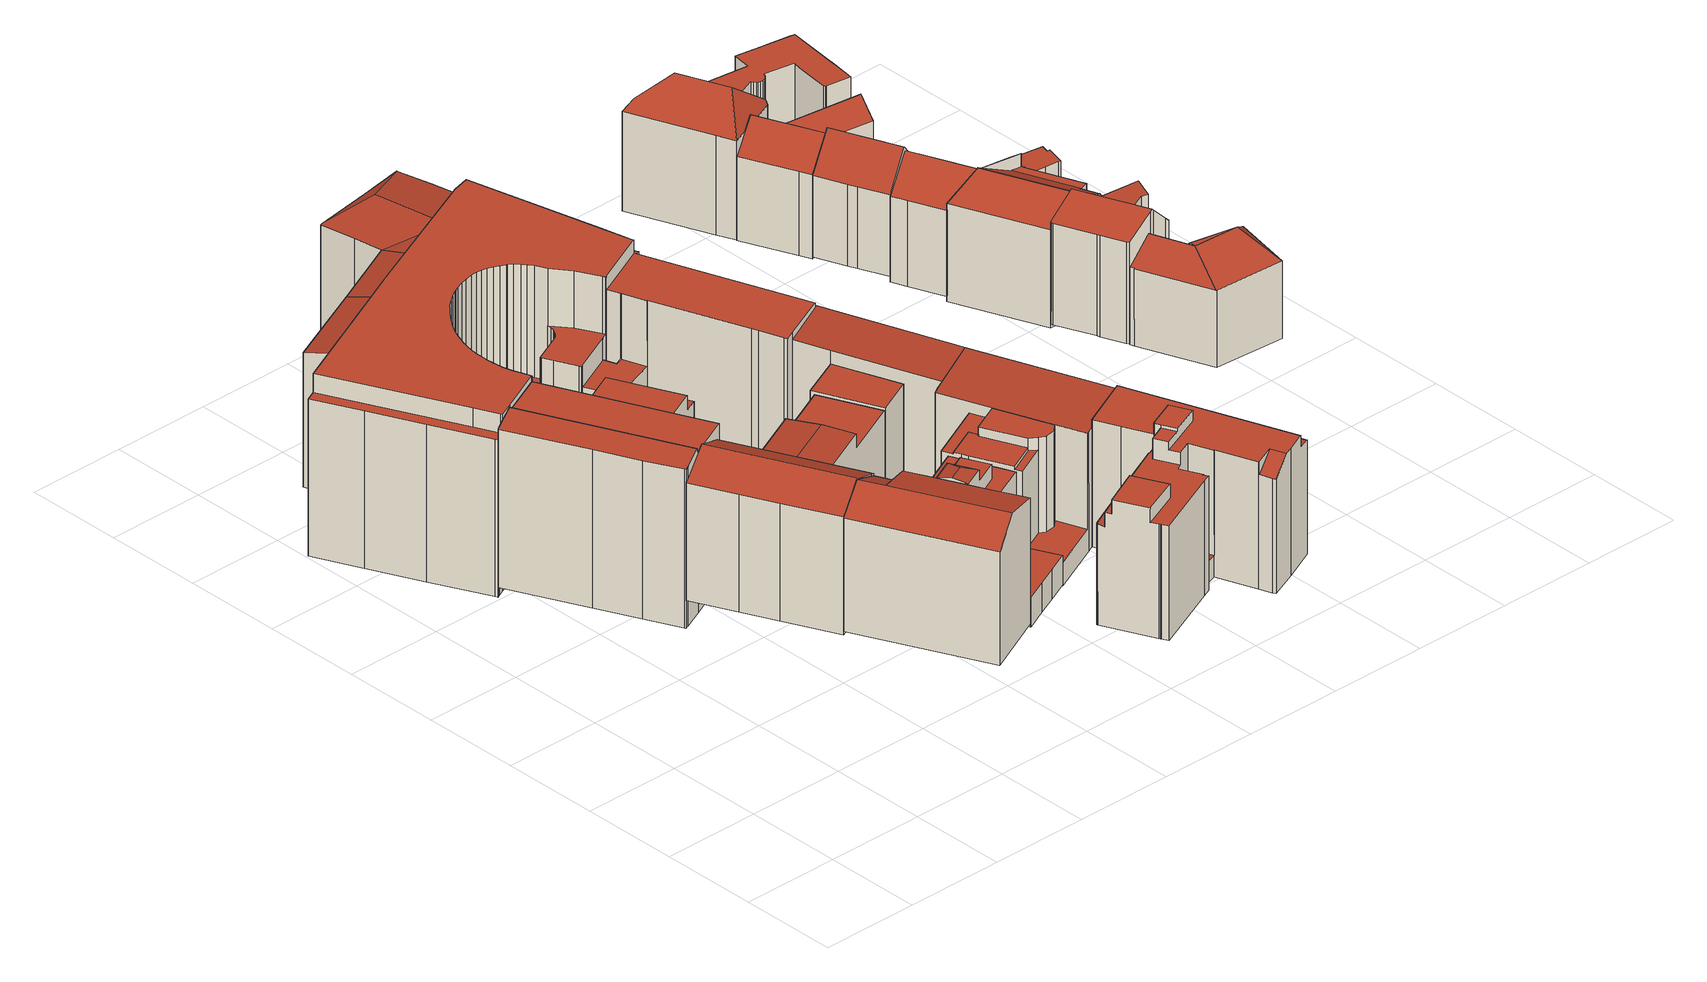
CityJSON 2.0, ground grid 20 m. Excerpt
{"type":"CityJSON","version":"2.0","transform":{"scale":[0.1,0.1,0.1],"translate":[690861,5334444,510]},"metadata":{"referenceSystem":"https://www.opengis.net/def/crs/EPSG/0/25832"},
"CityObjects":{
"building1":{"type":"Building","attributes":{"Gemeindeschluessel":"09162000","HoeheDach":"546.560","HoeheGrund":"519.153","Methode":"2000","NiedrigsteTraufeDesGebaeudes":"542.254","Geometrietyp2DReferenz":"3000","function":"31001_9998","roofType":"2100","measuredHeight":27.41,"storeysAboveGround":6},"geometry":[{"type":"MultiSurface","lod":"2","boundaries":[[[0,1,2,3]],[[4,5,6,7]],[[8,9,10,11,12,13,14]],[[15,16,17,11,10]],[[7,6,18,19]],[[3,2,20,21]],[[11,17,22,18,6,5,23,12]],[[24,8,14,25]],[[26,9,8,24]],[[27,28,1,0]],[[29,22,17,16]],[[27,25,14,13,28]],[[15,26,24,25,27,0,3,21,4,7,19,29,16]],[[4,21,20,30,23,5]],[[19,18,22,29]],[[12,30,20,2,1,28,13]],[[12,23,30]],[[15,10,9,26]]],"semantics":{"surfaces":[{"type":"WallSurface"},{"type":"RoofSurface"},{"type":"GroundSurface"}],"values":[0,0,1,0,0,0,1,0,0,0,0,0,2,0,0,1,0,0]}}]},
"building2":{"type":"Building","attributes":{"Gemeindeschluessel":"09162000","HoeheDach":"543.246","HoeheGrund":"513.822","Methode":"2000","NiedrigsteTraufeDesGebaeudes":"541.318","Geometrietyp2DReferenz":"3000","function":"31001_9998","roofType":"2100","measuredHeight":29.42,"storeysAboveGround":6},"geometry":[{"type":"MultiSurface","lod":"2","boundaries":[[[31,32,33,34]],[[35,36,32,31]],[[37,38,36,35]],[[34,33,38,37]],[[32,36,38,33]],[[34,37,35,31]]],"semantics":{"surfaces":[{"type":"WallSurface"},{"type":"RoofSurface"},{"type":"GroundSurface"}],"values":[0,0,0,0,1,2]}}]},
"building3":{"type":"Building","attributes":{"Gemeindeschluessel":"09162000","HoeheDach":"546.400","HoeheGrund":"512.648","Methode":"2000","NiedrigsteTraufeDesGebaeudes":"519.840","Geometrietyp2DReferenz":"3000","function":"31001_1000","roofType":"1000","measuredHeight":33.75,"storeysAboveGround":10},"geometry":[{"type":"MultiSurface","lod":"2","boundaries":[[[39,40,41,42]],[[43,44,45,46]],[[47,48,49,50,51,52]],[[53,54,55,56,57,58,59,60]],[[61,62,63,64,65,66]],[[67,68,69,70]],[[71,72,73,74]],[[56,75,76,57]],[[77,78,79,80,81,82]],[[78,77,83,84]],[[85,86,59,58]],[[87,88,89,90]],[[51,50,65,64]],[[91,92,86,85,71,74,93,68]],[[94,95,96,97]],[[82,81,54,53]],[[98,99,88,87]],[[46,96,95,43]],[[100,101,80,79]],[[91,102,52,51,64,63,92]],[[47,52,102,103]],[[55,93,74,73,97,96,46,45,75,56]],[[104,105,106,107]],[[75,45,44,76]],[[61,108,98,87,90,39,42,104,107,48,47,103,67,70,109,100,79,78,84,110,111,62]],[[90,89,40,39]],[[55,54,81,80,101,69,68,93]],[[97,73,72,94]],[[84,83,60,110]],[[42,41,105,104]],[[53,60,83,77,82]],[[85,58,57,76,44,43,95,94,72,71]],[[110,60,59,86,111]],[[61,66,112,108]],[[69,101,100,109,70]],[[107,106,49,48]],[[40,89,88,99,112,66,65,50,49,106,105,41]],[[111,86,92,63,62]],[[67,103,102,91,68]],[[108,112,99,98]]],"semantics":{"surfaces":[{"type":"WallSurface"},{"type":"RoofSurface"},{"type":"GroundSurface"}],"values":[0,1,0,0,0,0,1,1,0,0,1,0,0,0,1,0,0,0,0,1,0,0,0,0,2,0,1,0,0,0,1,0,0,0,0,0,1,0,0,0]}}]},
"building4":{"type":"Building","attributes":{"Gemeindeschluessel":"09162000","HoeheDach":"546.170","HoeheGrund":"518.433","Methode":"2000","NiedrigsteTraufeDesGebaeudes":"523.740","Geometrietyp2DReferenz":"3000","function":"31001_2000","roofType":"3100","measuredHeight":27.74,"storeysAboveGround":7},"geometry":[{"type":"MultiSurface","lod":"2","boundaries":[[[113,114,115,116]],[[117,118,119,120,121,122,123,124]],[[125,126,127,128,129,124,123]],[[130,131,132,133]],[[134,135,126,125,136,137,138,139,140]],[[125,123,122,141,142,136]],[[113,116,140,139,120,119,143,144,145]],[[136,142,146,137]],[[147,148,149,150]],[[151,152,131,130]],[[114,113,145,153]],[[154,150,149,155,1]],[[115,156,157,158,134,140,116]],[[139,138,159,160,121,120]],[[161,162,152,151]],[[134,158,155,149,148,135]],[[163,164,165,166]],[[144,167,153,145]],[[147,150,154,168,161,151,130,133,163,166,169,156,115,114,153,167,170,118,117,171,172,173]],[[168,174,162,161]],[[131,152,162,174,1,155,158,157,175,165,164,132]],[[141,160,159,146,142]],[[141,122,121,160]],[[167,144,143,170]],[[154,1,174,168]],[[147,173,127,126,135,148]],[[172,128,127,173]],[[133,132,164,163]],[[166,165,175,169]],[[170,143,119,118]],[[117,124,129,171]],[[171,129,128,172]],[[137,146,159,138]],[[169,175,157,156]]],"semantics":{"surfaces":[{"type":"WallSurface"},{"type":"RoofSurface"},{"type":"GroundSurface"}],"values":[0,0,1,0,0,0,1,1,0,0,0,0,0,0,0,1,0,0,2,0,1,0,1,0,0,0,0,0,0,0,0,0,1,0]}}]},
"building5":{"type":"Building","attributes":{"Gemeindeschluessel":"09162000","HoeheDach":"546.700","HoeheGrund":"510.599","Methode":"2000","NiedrigsteTraufeDesGebaeudes":"523.800","Geometrietyp2DReferenz":"3000","function":"31001_2000","roofType":"1000","measuredHeight":36.1,"storeysAboveGround":7},"geometry":[{"type":"MultiSurface","lod":"2","boundaries":[[[176,177,178,179]],[[180,181,182,183]],[[184,185,177,176]],[[186,187,188,189]],[[190,191,192,193]],[[194,195,196,197]],[[198,199,200,201]],[[202,203,181,180]],[[204,205,206,207,208]],[[209,210,211,212]],[[213,214,215,216]],[[217,218,219,220]],[[221,222,203,202]],[[223,224,225,226,227]],[[228,229,230,231]],[[232,233,234,235]],[[204,215,214,236,237,230,229,238,200,199,239,240,241,242,243,225,224,244,205]],[[235,234,245,246,247]],[[248,249,191,190]],[[250,243,242,251]],[[227,226,252,253]],[[254,255,256,257]],[[258,244,224,223]],[[259,260,218,217]],[[261,262,263,264]],[[265,266,267,268]],[[269,270,271,272]],[[268,267,273,274]],[[216,215,204,208]],[[206,205,244,258]],[[275,276,277,278]],[[212,211,279,280]],[[281,282,283,284,285]],[[286,287,270,269]],[[288,289,290,291]],[[183,182,292,293]],[[294,295,245,234]],[[264,263,296,297]],[[272,271,222,221]],[[298,299,300,301]],[[226,225,243,250]],[[302,303,304,305]],[[306,307,308,255,254]],[[309,310,289,288]],[[291,290,311,312]],[[282,281,276,275,313]],[[313,275,314,315]],[[316,317,318,319,320]],[[321,322,323,324]],[[325,326,317,316]],[[327,328,329,330]],[[214,331,332,236]],[[189,188,333,334]],[[301,300,210,209]],[[220,219,187,186]],[[297,296,233,232]],[[280,279,335,336]],[[188,187,219,218,260,337,338,319,194,197,307,333]],[[319,318,195,194]],[[201,200,238,339]],[[340,337,260,259]],[[334,333,307,306]],[[336,335,266,265]],[[278,294,234,233,296,263,262,341,314,275]],[[179,178,310,309]],[[342,239,199,198]],[[343,241,240,344]],[[235,247,213,216,208,207,206,258,223,227,253,345,346,321,324,325,316,320,347,340,259,217,220,186,189,334,306,254,257,284,283,282,313,315,348,261,264,297,232]],[[346,349,350,322,321]],[[344,240,239,342]],[[293,292,249,248]],[[330,351,349,352,252,226,250,251,343,344,342,198,201,339,228,231,298,301,209,212,280,336,265,268,274,353,184,176,179,309,288,291,312,286,269,272,221,202,180,183,293,248,190,193,302,305,327]],[[320,319,338,347]],[[231,230,354,299,298]],[[237,355,354,230]],[[351,356,350,349]],[[345,352,349,346]],[[251,242,241,343]],[[353,357,185,184]],[[197,196,308,307]],[[278,277,295,294]],[[312,311,287,286]],[[236,332,355,237]],[[281,285,256,255,308,196,195,318,317,326,323,322,350,356,329,328,304,303,192,191,249,292,182,181,203,222,271,270,287,311,290,289,310,178,177,185,357,273,267,266,335,279,211,210,300,299,354,355,332,331,246,245,295,277,276]],[[348,341,262,261]],[[257,256,285,284]],[[193,192,303,302]],[[330,329,356,351]],[[247,246,331,214,213]],[[305,304,328,327]],[[347,338,337,340]],[[253,252,352,345]],[[324,323,326,325]],[[274,273,357,353]],[[339,238,229,228]],[[315,314,341,348]]],"semantics":{"surfaces":[{"type":"WallSurface"},{"type":"RoofSurface"},{"type":"GroundSurface"}],"values":[0,0,0,0,0,0,0,0,0,0,0,0,0,0,0,0,1,0,0,0,0,0,0,0,0,0,0,0,0,0,0,0,0,0,0,0,0,0,0,0,0,0,0,0,0,0,0,0,0,0,0,0,0,0,0,0,0,1,0,0,0,0,0,1,0,0,0,2,0,0,0,1,0,0,0,0,0,0,0,0,0,0,0,1,0,0,0,0,0,0,0,0,0,0,0,0]}}]},
"building6":{"type":"Building","attributes":{"Gemeindeschluessel":"09162000","HoeheDach":"539.612","HoeheGrund":"519.000","Methode":"2000","NiedrigsteTraufeDesGebaeudes":"524.413","Geometrietyp2DReferenz":"3000","function":"31001_9998","roofType":"1000","measuredHeight":20.61},"geometry":[{"type":"MultiSurface","lod":"2","boundaries":[[[358,359,360,361]],[[362,363,364,365]],[[366,364,363,360,359]],[[367,368,369,366,359,358,370,371,372]],[[371,373,374,372]],[[369,368,367,372,374,375,362,365]],[[363,362,375,374,373,361,360]],[[370,358,361,373,371]],[[365,364,366,369]]],"semantics":{"surfaces":[{"type":"WallSurface"},{"type":"RoofSurface"},{"type":"GroundSurface"}],"values":[0,0,1,0,0,2,0,1,0]}}]},
"building7":{"type":"Building","attributes":{"Gemeindeschluessel":"09162000","HoeheDach":"545.620","HoeheGrund":"518.550","Methode":"2000","NiedrigsteTraufeDesGebaeudes":"524.015","Geometrietyp2DReferenz":"3000","function":"31001_9998","roofType":"1000","measuredHeight":27.07},"geometry":[{"type":"MultiSurface","lod":"2","boundaries":[[[376,377,378,379,380,381,382,383,384,385,386,387,388,389]],[[390,391,392,393,394,395]],[[396,394,393]],[[393,397,398,399,396]],[[400,401,390,402,403]],[[404,405,406,407,408,409,410]],[[411,412,399,398,389,388,387,386,364]],[[378,377,376,389,398,397,392,391,401,400]],[[403,402,395,394,396,399,412,413,414,415]],[[390,395,402]],[[408,407,416,417]],[[392,397,393]],[[417,418,409,408]],[[382,381,419,420,421,383]],[[380,379,378,400,403,415,404,410,419,381]],[[415,414,413,412,411,364,422,406,405,404]],[[390,401,391]],[[409,418,423]],[[421,418,417,416,422,364,386,385,384,383]],[[419,410,409,423,420]],[[420,423,418,421]],[[422,416,407,406]]],"semantics":{"surfaces":[{"type":"GroundSurface"},{"type":"RoofSurface"},{"type":"WallSurface"}],"values":[0,1,2,1,1,2,2,2,2,2,1,2,2,2,2,1,2,1,2,1,1,2]}}]},
"building8":{"type":"Building","attributes":{"Gemeindeschluessel":"09162000","HoeheDach":"524.532","HoeheGrund":"518.460","Methode":"1000","NiedrigsteTraufeDesGebaeudes":"524.532","Geometrietyp2DReferenz":"3000","function":"31001_9998","roofType":"1000","measuredHeight":6.07},"geometry":[{"type":"MultiSurface","lod":"2","boundaries":[[[378,424,425,389]],[[426,427,424,378]],[[428,429,430,431]],[[432,433,434,435]],[[431,430,433,432]],[[427,436,434,433,430,429,425,424]],[[389,425,429,428]],[[437,436,427,426]],[[378,389,428,431,432,435,437,426]],[[435,434,436,437]]],"semantics":{"surfaces":[{"type":"WallSurface"},{"type":"RoofSurface"},{"type":"GroundSurface"}],"values":[0,0,0,0,0,1,0,0,2,0]}}]},
"building9":{"type":"Building","attributes":{"Gemeindeschluessel":"09162000","HoeheDach":"543.270","HoeheGrund":"513.630","Methode":"2000","NiedrigsteTraufeDesGebaeudes":"541.268","Geometrietyp2DReferenz":"3000","function":"31001_9998","roofType":"2100","measuredHeight":29.64,"storeysAboveGround":6},"geometry":[{"type":"MultiSurface","lod":"2","boundaries":[[[438,439,440,441]],[[441,440,442,443]],[[444,38,439,438]],[[445,36,38,444]],[[443,442,36,445]],[[36,442,440,439,38]],[[444,438,441,443,445]]],"semantics":{"surfaces":[{"type":"WallSurface"},{"type":"RoofSurface"},{"type":"GroundSurface"}],"values":[0,0,0,0,0,1,2]}}]},
"building10":{"type":"Building","attributes":{"Gemeindeschluessel":"09162000","HoeheDach":"522.054","HoeheGrund":"518.320","Methode":"1000","NiedrigsteTraufeDesGebaeudes":"522.054","Geometrietyp2DReferenz":"3000","function":"31001_9998","roofType":"1000","measuredHeight":3.73},"geometry":[{"type":"MultiSurface","lod":"2","boundaries":[[[446,447,448,449]],[[450,451,452,453]],[[447,450,453,448]],[[447,446,451,450]],[[448,453,452,449]],[[446,449,452,451]]],"semantics":{"surfaces":[{"type":"GroundSurface"},{"type":"RoofSurface"},{"type":"WallSurface"}],"values":[0,1,2,2,2,2]}}]},
"building11":{"type":"Building","attributes":{"Gemeindeschluessel":"09162000","HoeheDach":"539.986","HoeheGrund":"518.359","Methode":"1000","NiedrigsteTraufeDesGebaeudes":"539.986","Geometrietyp2DReferenz":"3000","function":"31001_9998","roofType":"1000","measuredHeight":21.63},"geometry":[{"type":"MultiSurface","lod":"2","boundaries":[[[454,455,456,457]],[[455,454,458,459]],[[117,458,454,457]],[[117,457,456,118]],[[118,459,458,117]],[[118,456,455,459]]],"semantics":{"surfaces":[{"type":"RoofSurface"},{"type":"WallSurface"},{"type":"GroundSurface"}],"values":[0,1,1,1,2,1]}}]},
"building12":{"type":"Building","attributes":{"Gemeindeschluessel":"09162000","HoeheDach":"521.670","HoeheGrund":"518.523","Methode":"2000","NiedrigsteTraufeDesGebaeudes":"521.670","Geometrietyp2DReferenz":"3000","function":"31001_9998","roofType":"1000","measuredHeight":3.15},"geometry":[{"type":"MultiSurface","lod":"2","boundaries":[[[460,461,462,463]],[[464,465,461,460]],[[465,464,466,467]],[[466,463,462,467]],[[465,467,462,461]],[[460,463,466,464]]],"semantics":{"surfaces":[{"type":"RoofSurface"},{"type":"WallSurface"},{"type":"GroundSurface"}],"values":[0,1,2,1,1,1]}}]},
"building13":{"type":"Building","attributes":{"Gemeindeschluessel":"09162000","HoeheDach":"544.100","HoeheGrund":"514.558","Methode":"2000","NiedrigsteTraufeDesGebaeudes":"530.670","Geometrietyp2DReferenz":"3000","function":"31001_2000","roofType":"1000","measuredHeight":29.54,"storeysAboveGround":7},"geometry":[{"type":"MultiSurface","lod":"2","boundaries":[[[468,469,470,471,472,473,474,475,476,477,478,479]],[[480,468,479,481]],[[482,481,479,478,483,484]],[[483,478,477,485]],[[486,475,474,487]],[[488,489,490,491]],[[492,493,494,495]],[[485,494,493,496,497,498,499,500,484,483]],[[501,502,503,504]],[[504,503,489,488]],[[482,484,500,505]],[[506,498,497,507]],[[505,500,499,508]],[[501,509,471,470,510,502]],[[511,472,471,509]],[[480,491,490,512,469,468]],[[507,497,496,513]],[[514,473,472,511]],[[515,476,475,486]],[[515,486,487,514,511,509,501,504,488,491,480,481,482,505,508,506,507,513,492,495]],[[508,499,498,506]],[[515,495,494,485,477,476]],[[513,496,493,492]],[[510,470,469,512]],[[502,510,512,490,489,503]],[[487,474,473,514]]],"semantics":{"surfaces":[{"type":"RoofSurface"},{"type":"WallSurface"},{"type":"GroundSurface"}],"values":[0,1,1,1,1,1,1,0,1,1,1,1,1,1,1,1,1,1,1,2,1,1,1,1,0,1]}}]},
"building14":{"type":"Building","attributes":{"Gemeindeschluessel":"09162000","HoeheDach":"543.440","HoeheGrund":"518.321","Methode":"2000","NiedrigsteTraufeDesGebaeudes":"522.990","Geometrietyp2DReferenz":"3000","function":"31001_2000","roofType":"1000","measuredHeight":25.12,"storeysAboveGround":6},"geometry":[{"type":"MultiSurface","lod":"2","boundaries":[[[516,517,518,519,520,521,522,523]],[[524,525,526,527,528,517,516,529,530,531,532,533,534,535,536]],[[537,538,539,540,541]],[[541,540,542,543]],[[518,544,542,540,545,546,547,519]],[[524,548,549,525]],[[550,529,516,523]],[[531,530,551,552,553,554]],[[555,556,557,554,553,558,549,548]],[[550,523,522,559,552,551]],[[560,561,562,563,564,565]],[[566,567,568,569,570,571,572,573]],[[533,532,557,556,560,565]],[[533,565,564,534]],[[526,567,566,527]],[[574,539,538,575,576,577,578]],[[579,547,546,580]],[[572,537,581,573]],[[553,552,559,582,583,578,577,569,568,558]],[[582,521,520,579,580,583]],[[571,575,538,537,572]],[[555,561,560,556]],[[528,527,566,573,581,543,542,544]],[[570,576,575,571]],[[534,564,563,535]],[[582,559,522,521]],[[529,550,551,530]],[[548,524,536,562,561,555]],[[528,544,518,517]],[[520,519,547,579]],[[562,536,535,563]],[[574,578,583,580,546,545]],[[569,577,576,570]],[[540,539,574,545]],[[531,554,557,532]],[[526,525,549,558,568,567]],[[581,537,541,543]]],"semantics":{"surfaces":[{"type":"WallSurface"},{"type":"GroundSurface"},{"type":"RoofSurface"}],"values":[0,1,0,0,2,0,0,0,2,2,2,2,0,0,0,2,0,0,0,2,0,0,0,0,0,0,0,0,0,0,0,0,0,0,0,0,2]}}]},
"building15":{"type":"Building","attributes":{"Gemeindeschluessel":"09162000","HoeheDach":"546.580","HoeheGrund":"518.352","Methode":"2000","NiedrigsteTraufeDesGebaeudes":"522.930","Geometrietyp2DReferenz":"3000","function":"31001_9998","roofType":"1000","measuredHeight":28.23,"storeysAboveGround":9},"geometry":[{"type":"MultiSurface","lod":"2","boundaries":[[[584,585,586]],[[587,588,589,590]],[[591,592,593,594,595,596]],[[597,598,599,584,586]],[[600,601,602,603]],[[604,605,606,607]],[[608,609,610,611]],[[612,613,614,615,609,608,616,617,618,619]],[[620,621,622,623,624,596,595]],[[625,626,627,628]],[[629,623,622,630]],[[600,631,597,586,585,601]],[[632,633,620,595,594]],[[617,616,634,635]],[[636,637,638,639]],[[640,641,615,614]],[[642,643,644,645]],[[646,647,648,649]],[[650,651,633,652]],[[630,622,621,651,650,653]],[[654,655,656,657]],[[628,627,647,646]],[[658,603,602,659,606,605,660,661]],[[651,621,620,633]],[[662,663,637,636]],[[664,589,588,665,666,667]],[[668,598,597,631]],[[669,665,588,587]],[[643,642,670,671]],[[672,667,666,673,674,675]],[[649,648,613,612]],[[676,652,633,632]],[[611,610,641,640]],[[671,670,675,674]],[[677,590,589,664,678,679]],[[676,632,594,593,634,616,608,611,640,614,613,648,647,627,626,680,661,660,681,682]],[[604,607,683,684,682,681]],[[639,638,655,654]],[[685,680,626,625]],[[668,677,679,599,598]],[[686,624,623,629]],[[677,668,631,600,603,658,685,625,628,646,649,612,619,662,636,639,654,657,592,591,644,643,671,674,673,669,587,590]],[[606,659,683,607]],[[658,661,680,685]],[[667,672,678,664]],[[673,666,665,669]],[[642,645,686,629,630,653,684,683,659,602,601,585,584,599,679,678,672,675,670]],[[676,682,684,653,650,652]],[[615,641,610,609]],[[644,591,596,624,686,645]],[[617,635,656,655,638,637,663,618]],[[604,681,660,605]],[[619,618,663,662]],[[592,657,656,635,634,593]]],"semantics":{"surfaces":[{"type":"WallSurface"},{"type":"RoofSurface"},{"type":"GroundSurface"}],"values":[0,0,0,1,0,1,0,0,1,0,0,0,0,0,0,0,0,0,1,0,0,0,0,0,0,1,0,0,0,0,0,0,0,0,0,1,0,0,0,0,0,2,0,0,0,0,1,0,1,0,1,0,0,0]}}]},
"building16":{"type":"Building","attributes":{"Gemeindeschluessel":"09162000","HoeheDach":"543.300","HoeheGrund":"512.925","Methode":"2000","NiedrigsteTraufeDesGebaeudes":"541.261","Geometrietyp2DReferenz":"3000","function":"31001_9998","roofType":"3200","measuredHeight":30.38,"storeysAboveGround":6},"geometry":[{"type":"MultiSurface","lod":"2","boundaries":[[[687,688,689,690]],[[691,692,687,690,693,694,695,696,697,698,699,700]],[[691,700,701,702,703,704]],[[692,691,704,705,439]],[[702,701,706,707,708,709,710]],[[702,710,711,689,688,439,705,703]],[[697,708,707,698]],[[699,706,701,700]],[[693,690,689,711,712]],[[694,713,714,695]],[[710,709,715,714,713,712,711]],[[693,712,713,694]],[[695,714,715,696]],[[698,707,706,699]],[[697,696,715,709,708]],[[704,703,705]],[[692,439,688,687]]],"semantics":{"surfaces":[{"type":"WallSurface"},{"type":"GroundSurface"},{"type":"RoofSurface"}],"values":[0,1,0,0,2,2,0,0,0,0,2,0,0,0,0,2,0]}}]},
"building17":{"type":"Building","attributes":{"Gemeindeschluessel":"09162000","HoeheDach":"543.270","HoeheGrund":"518.274","Methode":"2000","NiedrigsteTraufeDesGebaeudes":"539.770","Geometrietyp2DReferenz":"3000","function":"31001_9998","roofType":"1000","measuredHeight":25,"storeysAboveGround":6},"geometry":[{"type":"MultiSurface","lod":"2","boundaries":[[[716,717,718,719]],[[720,557,721,722,723]],[[532,533,717,716,721,557]],[[532,724,447,446,725,533]],[[722,719,718,725,446,723]],[[725,718,717,533]],[[719,722,721,716]],[[720,447,724,532,557]],[[723,446,447,720]]],"semantics":{"surfaces":[{"type":"RoofSurface"},{"type":"WallSurface"},{"type":"GroundSurface"}],"values":[0,0,1,2,1,1,1,1,1]}}]},
"building18":{"type":"Building","attributes":{"Gemeindeschluessel":"09162000","HoeheDach":"545.580","HoeheGrund":"519.540","Methode":"2000","NiedrigsteTraufeDesGebaeudes":"539.665","Geometrietyp2DReferenz":"3000","function":"31001_9998","roofType":"3200","measuredHeight":26.04,"storeysAboveGround":5},"geometry":[{"type":"MultiSurface","lod":"2","boundaries":[[[726,727,728,729,730,731]],[[732,733,734,735]],[[736,737,738,739,740,728,727]],[[735,734,741,742]],[[743,736,727,744]],[[745,739,738,746]],[[747,748,749,750]],[[751,737,736,743]],[[752,753,748,747]],[[730,754,755,756,757,731]],[[753,752,758,755,754,759]],[[732,760,761,762,763,733]],[[764,726,731,757]],[[744,727,726,764]],[[746,751,743,744,764,757,756,755,758,752,747,750,765,766,761,760,732,735,742,767,745]],[[728,740,741,734,733,763,762,768,769,749,748,753,759,729]],[[729,759,754,730]],[[740,739,745,767,742,741]],[[746,738,737,751]],[[768,762,761,766,765,769]],[[750,749,769,765]]],"semantics":{"surfaces":[{"type":"RoofSurface"},{"type":"WallSurface"},{"type":"GroundSurface"}],"values":[0,1,0,1,1,1,1,1,1,1,1,1,1,1,2,0,0,1,1,1,1]}}]},
"building19":{"type":"Building","attributes":{"Gemeindeschluessel":"09162000","HoeheDach":"543.124","HoeheGrund":"519.760","Methode":"1000","NiedrigsteTraufeDesGebaeudes":"536.436","Geometrietyp2DReferenz":"3000","function":"31001_9998","roofType":"3100","measuredHeight":23.36,"storeysAboveGround":5},"geometry":[{"type":"MultiSurface","lod":"2","boundaries":[[[770,771,772,773,774,775,776,777,778,779,780,781]],[[782,783,784,785,778,777,776,775]],[[773,786,787,774]],[[780,788,789,781]],[[778,785,790,779]],[[771,791,792,772]],[[786,792,791,793,784,783,782,787]],[[774,787,782,775]],[[771,770,781,789,793,791]],[[772,792,786,773]],[[779,790,788,780]],[[793,789,788,790,785,784]]],"semantics":{"surfaces":[{"type":"GroundSurface"},{"type":"WallSurface"},{"type":"RoofSurface"}],"values":[0,1,1,1,1,1,2,1,1,1,1,2]}}]},
"building20":{"type":"Building","attributes":{"Gemeindeschluessel":"09162000","HoeheDach":"542.392","HoeheGrund":"518.710","Methode":"1000","NiedrigsteTraufeDesGebaeudes":"536.302","Geometrietyp2DReferenz":"3000","function":"31001_9998","roofType":"3100","measuredHeight":23.68,"storeysAboveGround":6},"geometry":[{"type":"MultiSurface","lod":"2","boundaries":[[[794,795,796,797]],[[798,799,800,801,802,803,804,805]],[[806,807,796,795,808,809,802]],[[805,804,810,811,812,813]],[[814,815,800,799,798,816]],[[817,818,806,802,801,819]],[[820,821,822,823]],[[811,810,823,822]],[[821,820,809,824]],[[803,802,809,820,823,810,804]],[[819,801,800,815]],[[808,795,794,825,824,809]],[[826,797,796,807,806,818]],[[816,798,805,813]],[[826,818,817,819,815,814,816,813,812,811,822,821,824,825,794,797]]],"semantics":{"surfaces":[{"type":"WallSurface"},{"type":"RoofSurface"},{"type":"GroundSurface"}],"values":[0,1,1,0,0,0,0,0,0,1,0,0,0,0,2]}}]},
"building21":{"type":"Building","attributes":{"Gemeindeschluessel":"09162000","HoeheDach":"544.060","HoeheGrund":"518.380","Methode":"2000","NiedrigsteTraufeDesGebaeudes":"539.070","Geometrietyp2DReferenz":"3000","function":"31001_9998","roofType":"3100","measuredHeight":25.68,"storeysAboveGround":6},"geometry":[{"type":"MultiSurface","lod":"2","boundaries":[[[827,828,829,830]],[[831,832,833]],[[834,835,828,827]],[[836,837,838,839]],[[840,841,842,843,838,837,844,845,846]],[[847,848,849,850]],[[851,843,842,852]],[[853,854,855,856]],[[831,857,858,859,860,861,862,863,832]],[[864,865,854,853]],[[836,856,855,844,837]],[[839,838,843,851]],[[866,850,849,833,832,863]],[[847,867,846,845,848]],[[868,841,840,869]],[[834,870,857,831,835]],[[834,827,830,864,853,856,836,839,851,852,868,869,867,847,850,866,871,872,873,874,875,870]],[[866,863,862,871]],[[830,829,865,864]],[[872,861,860,873]],[[875,858,857,870]],[[844,855,854,865,829,828,835,831,833,849,848,845]],[[873,860,859,874]],[[869,840,846,867]],[[874,859,858,875]],[[852,842,841,868]],[[871,862,861,872]]],"semantics":{"surfaces":[{"type":"WallSurface"},{"type":"RoofSurface"},{"type":"GroundSurface"}],"values":[0,0,0,0,1,0,0,0,1,0,0,0,0,0,0,0,2,0,0,0,0,1,0,0,0,0,0]}}]},
"building22":{"type":"Building","attributes":{"Gemeindeschluessel":"09162000","HoeheDach":"541.880","HoeheGrund":"519.448","Methode":"2000","NiedrigsteTraufeDesGebaeudes":"533.678","Geometrietyp2DReferenz":"3000","function":"31001_9998","roofType":"3100","measuredHeight":22.43,"storeysAboveGround":4},"geometry":[{"type":"MultiSurface","lod":"2","boundaries":[[[876,877,878,879]],[[880,881,882,883]],[[876,884,885,886,887,888,877]],[[883,882,889,890]],[[891,892,893,894]],[[895,896,897,898]],[[899,900,881,880]],[[887,886,901,902]],[[903,904,905,906]],[[907,908,909]],[[909,910,911,912,913,889,882,881,900,907]],[[903,914,915,916,917,904]],[[918,919,910,909]],[[920,921,891,894,922,885,884,876,879,923,915,914,903,906,895,898,924,925,926,927,899,880,883,890,928]],[[929,888,887,902,919]],[[930,908,907,900,899,927,926]],[[923,931,916,915]],[[892,891,921,920,912,911]],[[919,902,901,893,892,911,910]],[[932,933,930,926,925,924]],[[879,878,931,923]],[[885,922,894,893,901,886]],[[917,916,931,878,877,888,929,919,918,909,908,930,933]],[[928,913,912,920]],[[898,897,932,924]],[[890,889,913,928]],[[906,905,896,895]],[[896,905,904,917,933,932,897]]],"semantics":{"surfaces":[{"type":"WallSurface"},{"type":"RoofSurface"},{"type":"GroundSurface"}],"values":[0,0,0,0,0,0,0,1,0,0,1,0,0,2,0,0,0,0,1,0,0,0,1,0,0,0,0,1]}}]},
"building23":{"type":"Building","attributes":{"Gemeindeschluessel":"09162000","HoeheDach":"542.780","HoeheGrund":"517.560","Methode":"2000","NiedrigsteTraufeDesGebaeudes":"536.280","Geometrietyp2DReferenz":"3000","function":"31001_9998","roofType":"2100","measuredHeight":25.22,"storeysAboveGround":6},"geometry":[{"type":"MultiSurface","lod":"2","boundaries":[[[934,935,936,937]],[[938,939,940,941]],[[942,943,944,945]],[[946,947,948,949]],[[950,951,952,953,954,955,795]],[[956,957,958,959]],[[937,936,960,961]],[[962,963,964,965]],[[966,967,968,943,942,969,970]],[[943,968,960,936,935,971,972,973,974,944]],[[975,938,976,977]],[[978,955,954,979]],[[956,980,981,952,951,957]],[[979,954,953,982]],[[949,948,983,984]],[[980,956,959,985,946,949,984,986,962,965,987,988,934,937,961,967,966,970,989,990,991,992,993,994,995,996,997,998,978,979,982,981]],[[939,938,975]],[[982,953,952,981]],[[989,999,1000,990]],[[998,795,955,978]],[[976,938,941,983,948,947,1001,958,957,951,950]],[[997,996,995,994,1002,939,975,977,976,950,795,998]],[[988,971,935,934]],[[959,958,1001,985]],[[986,984,983,941,940,963,962]],[[973,1002,994,993,992,974]],[[972,964,963,940,939,1002,973]],[[961,960,968,967]],[[970,969,999,989]],[[985,1001,947,946]],[[945,944,974,992,991,990,1000]],[[988,987,965,964,972,971]],[[999,969,942,945,1000]]],"semantics":{"surfaces":[{"type":"WallSurface"},{"type":"RoofSurface"},{"type":"GroundSurface"}],"values":[0,0,0,0,1,0,0,0,0,1,0,0,0,0,0,2,0,0,0,0,1,0,0,0,0,0,1,0,0,0,0,0,1]}}]},
"building24":{"type":"Building","attributes":{"Gemeindeschluessel":"09162000","HoeheDach":"539.550","HoeheGrund":"518.269","Methode":"2000","NiedrigsteTraufeDesGebaeudes":"533.770","Geometrietyp2DReferenz":"3000","function":"31001_9998","roofType":"3100","measuredHeight":21.28,"storeysAboveGround":5},"geometry":[{"type":"MultiSurface","lod":"2","boundaries":[[[1003,1004,1005,1006,1007]],[[1008,1009,1010,1011]],[[1012,1013,1014,1015]],[[1016,1017,1018,1019]],[[1020,1021,1022,1016,1019,1023,1024,1025,1026,1027,1028,1008,1011,1029,1030,1031,1032,1012,1015,1033,1034]],[[1035,1036,1037,1018,1017,1038,1006,1039,1040]],[[1021,1041,1042,1022]],[[1011,1010,1043,1029]],[[1019,1018,1037,1023]],[[1004,1014,1013,1044,1005]],[[1028,1027,1045,1046,1047]],[[1020,1048,1041,1021]],[[1020,1034,1003,1007,1048]],[[1041,1048,1007,1006,1038,1042]],[[1005,1049,1047,1046]],[[1035,1025,1024,1036]],[[1040,1026,1025,1035]],[[1009,1049,1005,1044,1050,1051,1052,1043,1010]],[[1016,1022,1042,1038,1017]],[[1008,1028,1047,1049,1009]],[[1030,1052,1051,1031]],[[1012,1032,1050,1044,1013]],[[1033,1004,1003,1034]],[[1015,1014,1004,1033]],[[1023,1037,1036,1024]],[[1031,1051,1050,1032]],[[1029,1043,1052,1030]],[[1005,1046,1045,1039,1006]],[[1027,1026,1040,1039,1045]]],"semantics":{"surfaces":[{"type":"RoofSurface"},{"type":"WallSurface"},{"type":"GroundSurface"}],"values":[0,1,1,1,2,0,1,1,1,0,1,1,1,0,0,1,1,0,1,1,1,1,1,1,1,1,1,0,1]}}]},
"building25":{"type":"Building","attributes":{"Gemeindeschluessel":"09162000","HoeheDach":"539.174","HoeheGrund":"518.960","Methode":"2000","NiedrigsteTraufeDesGebaeudes":"539.174","Geometrietyp2DReferenz":"3000","function":"31001_9998","roofType":"1000","measuredHeight":20.21,"storeysAboveGround":5},"geometry":[{"type":"MultiSurface","lod":"2","boundaries":[[[1053,1054,1055,1056]],[[1056,1055,1057,1058]],[[1059,1060,1061,1062,1063,1064,1065,1066]],[[1067,1068,1069,1070]],[[1053,1071,1072,1073,1074,1054]],[[1075,1076,1077,1078,1079,1080]],[[1081,1082,1083,1084,1068,1067]],[[1085,1086,1087,1088]],[[1089,1090,1091,1092]],[[1070,1069,1093,1094]],[[1095,1096,1097,1063,1062,1098,1099,1100,1101,1102]],[[1103,1104,1105,1106]],[[1107,1108,1109,1110]],[[1110,1109,1111,1112]],[[1058,1057,1086,1085]],[[1113,1114,1102,1101]],[[1106,1105,1090,1089]],[[1115,1088,1087,1116,1078,1077]],[[1117,1118,1119,1120]],[[1120,1119,1073,1072]],[[1121,1122,1123,1124]],[[1124,1123,1125,1126]],[[1094,1093,1118,1117]],[[1127,1075,1080,1128,1129,1130]],[[1109,1108,1129,1128,1080,1079,1078,1116,1087,1086,1057,1055,1054,1074,1073,1119,1118,1093,1069,1068,1084,1083,1131,1091,1090,1105,1104,1066,1065,1064,1063,1097,1096,1095,1102,1114,1132,1133,1125,1123,1122,1111]],[[1132,1134,1135,1133]],[[1091,1131,1083,1082,1136,1092]],[[1059,1066,1104,1103]],[[1112,1111,1122,1121]],[[1132,1114,1113,1134]],[[1130,1129,1108,1107]],[[1061,1060,1059,1103,1106,1089,1092,1136,1082,1081,1067,1070,1094,1117,1120,1072,1071,1053,1056,1058,1085,1088,1115,1077,1076,1075,1127,1130,1107,1110,1112,1121,1124,1126,1135,1134,1113,1101,1100,1099,1098,1062]],[[1126,1125,1133,1135]]],"semantics":{"surfaces":[{"type":"WallSurface"},{"type":"RoofSurface"},{"type":"GroundSurface"}],"values":[0,0,0,0,0,0,0,0,0,0,0,0,0,0,0,0,0,0,0,0,0,0,0,0,1,0,0,0,0,0,0,2,0]}}]},
"building26":{"type":"Building","attributes":{"Gemeindeschluessel":"09162000","HoeheDach":"522.610","HoeheGrund":"520.003","Methode":"2000","NiedrigsteTraufeDesGebaeudes":"522.610","Geometrietyp2DReferenz":"3000","function":"31001_2000","roofType":"1000","measuredHeight":2.61},"geometry":[{"type":"MultiSurface","lod":"2","boundaries":[[[1137,1138,1139,1140]],[[1140,1141,1142,1137]],[[1141,1143,1144,1142]],[[1138,1144,1143,1139]],[[1142,1144,1138,1137]],[[1140,1139,1143,1141]]],"semantics":{"surfaces":[{"type":"WallSurface"},{"type":"GroundSurface"},{"type":"RoofSurface"}],"values":[0,1,0,2,0,0]}}]},
"building27":{"type":"Building","attributes":{"Gemeindeschluessel":"09162000","HoeheDach":"520.750","HoeheGrund":"517.740","Methode":"2000","NiedrigsteTraufeDesGebaeudes":"520.750","Geometrietyp2DReferenz":"3000","function":"31001_2000","roofType":"1000","measuredHeight":3.01},"geometry":[{"type":"MultiSurface","lod":"2","boundaries":[[[1145,1146,1147,1148,1149,1150,1151,1152]],[[1152,1151,1150,1153,1154,1155]],[[1156,1145,1152,1155]],[[1157,1158,1159,1149,1148,1147]],[[1158,1157,1160,1156,1155,1154,1153,1159]],[[1153,1150,1149,1159]],[[1160,1146,1145,1156]],[[1157,1147,1146,1160]]],"semantics":{"surfaces":[{"type":"RoofSurface"},{"type":"WallSurface"},{"type":"GroundSurface"}],"values":[0,1,1,1,2,1,1,1]}}]},
"building28":{"type":"Building","attributes":{"Gemeindeschluessel":"09162000","HoeheDach":"523.068","HoeheGrund":"520.289","Methode":"1000","NiedrigsteTraufeDesGebaeudes":"523.068","Geometrietyp2DReferenz":"3000","function":"31001_2000","roofType":"1000","measuredHeight":2.78},"geometry":[{"type":"MultiSurface","lod":"2","boundaries":[[[1161,1162,1163,1164,1165,1166]],[[1167,1166,1165,1164,1168,1169]],[[1162,1161,1170,1171,1172,1163]],[[1170,1161,1166,1167,1169,1171]],[[1171,1169,1168,1172]],[[1172,1168,1164,1163]]],"semantics":{"surfaces":[{"type":"WallSurface"},{"type":"RoofSurface"},{"type":"GroundSurface"}],"values":[0,1,2,0,0,0]}}]},
"building29":{"type":"Building","attributes":{"Gemeindeschluessel":"09162000","HoeheDach":"521.280","HoeheGrund":"518.230","Methode":"1000","NiedrigsteTraufeDesGebaeudes":"521.280","Geometrietyp2DReferenz":"3000","function":"31001_2000","roofType":"1000","measuredHeight":3.05},"geometry":[{"type":"MultiSurface","lod":"2","boundaries":[[[1173,1174,1175,1176]],[[1177,1178,1173,1176,1179,1180]],[[1181,1182,1183,1175,1174,1184]],[[1181,1177,1180,1182]],[[1174,1173,1178,1184]],[[1180,1179,1176,1175,1183,1182]],[[1184,1178,1177,1181]]],"semantics":{"surfaces":[{"type":"WallSurface"},{"type":"RoofSurface"},{"type":"GroundSurface"}],"values":[0,1,2,0,0,0,0]}}]}
},
"vertices":[
[487,453,91],[487,453,361],[540,478,332],[540,478,91],[600,377,91],[600,377,349],[622,330,349],[622,330,91],[545,160,323],[545,161,323],[546,160,323],[601,186,366],[501,400,366],[478,448,366],[423,423,323],[546,160,91],[674,220,91],[674,220,349],[647,277,349],[647,277,91],[551,483,326],[551,483,91],[663,244,349],[573,434,349],[545,160,91],[423,423,91],[545,161,91],[478,448,91],[478,448,365],[663,244,91],[573,434,326],
[141,1389,38],[141,1389,332],[117,1458,313],[117,1458,38],[321,1472,38],[321,1472,332],[292,1537,38],[292,1537,313],
[228,848,26],[228,848,350],[154,1007,350],[154,1007,26],[515,898,219],[543,911,219],[480,1050,219],[452,1037,219],[203,1030,26],[174,1017,26],[174,1017,356],[202,1029,364],[202,1029,355],[203,1030,355],[503,1088,98],[503,1088,138],[514,1065,138],[514,1065,164],[577,927,164],[577,927,139],[618,838,139],[618,838,98],[309,693,26],[350,712,26],[350,712,355],[347,711,355],[347,711,364],[309,693,353],[296,1072,26],[296,1072,138],[503,1168,138],[503,1168,26],[399,845,330],[487,885,330],[424,1024,330],[336,983,330],[480,1050,164],[543,911,164],[650,852,98],[650,852,26],[534,1106,26],[534,1106,138],[535,1103,138],[535,1103,98],[649,852,98],[649,852,26],[399,845,139],[440,754,139],[300,693,26],[300,693,351],[267,763,350],[267,763,26],[296,1072,355],[440,754,355],[336,983,138],[487,885,300],[515,898,300],[452,1037,300],[424,1024,300],[301,690,26],[301,690,351],[505,1169,26],[505,1169,138],[293,1071,355],[293,1071,26],[157,1009,26],[157,1009,351],[162,1011,352],[162,1011,26],[304,691,26],[504,1169,26],[618,838,26],[440,754,26],[304,691,351],
[618,838,140],[618,838,84],[440,754,84],[440,754,140],[742,657,84],[685,786,84],[685,786,140],[688,778,140],[688,778,294],[741,658,294],[741,658,137],[742,657,137],[519,556,137],[552,484,137],[688,548,137],[743,574,137],[773,588,137],[341,600,84],[341,600,325],[300,689,325],[300,689,84],[430,749,329],[552,484,329],[519,556,323],[492,615,327],[464,675,323],[464,675,140],[430,749,140],[623,604,294],[623,604,323],[654,853,140],[650,851,140],[649,852,140],[596,663,327],[551,483,84],[551,483,330],[540,478,335],[540,478,84],[373,530,84],[373,530,325],[649,852,84],[487,453,84],[488,453,362],[350,712,84],[350,712,353],[365,719,362],[568,723,323],[568,723,294],[423,423,84],[423,423,325],[301,690,84],[301,690,326],[304,691,327],[304,691,84],[650,851,84],[478,448,84],[309,693,84],[654,853,84],[773,588,84],[743,574,84],[688,548,84],[478,448,356],[309,693,330],
[439,1378,138],[439,1378,367],[424,1375,367],[424,1375,138],[309,1289,138],[309,1289,367],[299,1273,367],[299,1273,138],[451,1379,138],[451,1379,367],[98,1128,6],[98,1128,328],[50,1232,328],[50,1232,6],[282,1231,138],[282,1231,367],[280,1221,367],[280,1221,138],[172,1021,328],[172,1021,367],[151,1067,367],[151,1067,328],[544,1280,138],[544,1280,250],[546,1283,250],[546,1283,138],[320,1304,138],[320,1304,367],[505,1169,250],[503,1168,250],[503,1168,6],[504,1169,6],[505,1169,6],[525,1346,138],[525,1346,367],[516,1354,367],[516,1354,138],[604,1215,6],[604,1215,250],[591,1209,250],[591,1209,6],[154,1008,6],[154,1008,328],[152,1012,328],[152,1012,6],[332,1318,138],[332,1318,367],[481,1217,6],[481,1217,250],[472,1236,250],[472,1236,138],[472,1236,6],[550,1296,138],[550,1296,250],[550,1304,250],[550,1304,138],[743,1281,6],[743,1281,328],[721,1269,328],[721,1269,6],[602,1221,250],[578,1268,250],[549,1289,250],[542,1276,250],[537,1271,250],[531,1267,250],[525,1264,250],[471,1239,250],[501,1174,250],[721,1269,367],[606,1216,367],[606,1216,6],[285,1239,138],[285,1239,367],[471,1239,138],[525,1264,138],[363,1186,138],[363,1186,6],[141,1389,6],[141,1389,367],[321,1472,367],[321,1472,6],[501,1174,6],[154,1007,6],[154,1007,328],[681,1549,6],[681,1549,328],[728,1344,328],[728,1344,6],[496,1367,138],[496,1367,367],[486,1372,367],[486,1372,138],[357,1342,138],[357,1342,367],[345,1332,367],[345,1332,138],[474,1376,367],[474,1376,138],[643,1608,328],[643,1608,367],[705,1336,367],[705,1336,328],[508,1361,367],[508,1361,138],[608,1599,367],[608,1599,6],[453,1530,6],[327,1475,6],[327,1475,367],[369,1351,138],[369,1351,367],[395,1365,138],[395,1365,367],[388,1362,367],[388,1362,138],[291,1256,367],[291,1256,138],[719,1276,328],[719,1276,367],[741,1286,328],[741,1286,6],[540,1327,138],[540,1327,367],[533,1337,367],[533,1337,138],[276,1203,138],[276,1203,367],[274,1184,367],[274,1184,138],[26,1336,6],[26,1336,328],[26,1336,367],[409,1371,138],[409,1371,367],[382,1359,367],[382,1359,138],[643,1608,6],[665,1614,328],[665,1614,6],[203,1030,6],[203,1030,367],[174,1017,367],[174,1017,328],[174,1017,6],[294,1078,6],[294,1078,367],[296,1072,367],[296,1072,6],[293,1071,6],[293,1071,367],[274,1165,138],[274,1165,367],[275,1147,367],[275,1147,138],[604,1215,367],[602,1221,367],[6,1327,328],[6,1327,6],[507,1361,367],[507,1361,138],[157,1009,328],[162,1011,328],[549,1289,138],[157,1009,6],[667,1607,328],[542,1276,138],[531,1267,138],[537,1271,138],[375,1160,6],[282,1110,6],[162,1011,6],[667,1607,6],[282,1110,138],[282,1110,367],[277,1128,138],[375,1160,138],[462,1378,138],[550,1304,367],[578,1268,367],[277,1128,367],[462,1378,367],
[584,411,144],[584,411,296],[719,475,296],[719,475,144],[729,453,90],[729,453,296],[735,440,296],[735,440,90],[600,377,296],[553,477,90],[584,411,90],[600,377,90],[553,477,144],[551,483,144],[551,483,90],[688,548,144],[688,548,90],[719,475,90],
[746,323,85],[692,298,85],[647,277,85],[638,297,85],[625,324,85],[622,330,85],[612,351,85],[600,377,85],[645,398,85],[699,423,85],[735,440,85],[758,386,85],[770,358,85],[779,339,85],[688,308,144],[692,298,140],[746,323,140],[744,328,142],[737,343,149],[683,318,149],[737,343,142],[746,323,142],[779,339,142],[770,358,142],[647,277,144],[692,298,144],[683,318,144],[638,297,144],[625,324,296],[670,345,296],[724,370,296],[724,370,326],[670,345,326],[670,345,350],[625,324,350],[758,386,296],[770,358,296],[737,343,296],[683,318,296],[638,297,296],[699,423,326],[645,398,326],[645,398,350],[622,330,352],[612,351,356],[600,377,350],[699,423,296],[645,366,356],
[647,277,145],[779,339,145],[663,244,85],[663,244,145],[807,280,85],[807,280,145],[763,260,145],[763,260,85],[720,240,85],[720,240,145],[675,219,145],[675,219,85],[674,220,145],[674,220,85],
[440,1605,36],[440,1605,313],[453,1530,333],[453,1530,36],[327,1475,332],[327,1475,36],[292,1537,36],[321,1472,36],
[744,895,83],[769,824,83],[685,786,83],[654,853,83],[769,824,121],[744,895,121],[654,853,121],[685,786,121],
[816,691,300],[769,824,300],[685,786,300],[742,657,300],[816,691,84],[769,824,84],
[841,620,117],[816,691,117],[742,657,117],[773,588,117],[841,620,85],[816,691,85],[773,588,85],[742,657,85],
[616,1189,341],[615,1189,341],[632,1141,341],[633,1142,341],[703,954,341],[707,941,341],[723,893,341],[725,886,341],[744,895,341],[839,938,341],[720,1269,341],[606,1216,341],[616,1189,46],[606,1216,46],[721,1269,46],[720,1269,308],[721,1269,308],[839,938,308],[725,886,46],[723,893,46],[591,1209,46],[591,1209,207],[600,1183,207],[600,1183,46],[861,954,46],[861,954,308],[863,949,308],[863,949,46],[848,990,308],[746,1275,308],[745,1278,308],[744,1279,308],[743,1281,308],[534,1106,46],[534,1106,207],[505,1169,207],[505,1169,46],[743,1281,46],[745,1278,46],[746,1275,46],[744,1279,46],[633,1142,46],[632,1141,207],[703,954,46],[615,1189,207],[848,990,46],[707,941,46],[744,895,46],
[688,548,83],[729,453,83],[729,453,306],[723,466,306],[723,466,303],[714,487,303],[714,487,133],[688,548,133],[928,336,83],[915,330,83],[807,280,83],[779,339,83],[735,440,83],[743,574,83],[773,588,83],[820,610,83],[841,620,83],[960,676,83],[1000,565,83],[1016,521,83],[1062,399,83],[842,379,300],[842,379,325],[827,389,325],[827,389,306],[827,389,300],[769,361,306],[769,361,300],[735,440,306],[790,475,306],[794,476,306],[787,496,306],[928,336,327],[915,330,327],[743,574,133],[773,588,133],[810,605,133],[810,605,326],[820,610,327],[1039,388,334],[937,665,334],[841,620,328],[912,329,326],[833,543,133],[937,665,299],[1039,388,299],[1062,399,299],[1016,521,299],[1000,565,299],[960,676,299],[779,339,130],[807,280,130],[912,329,130],[890,389,130],[876,375,130],[854,372,130],[842,379,130],[775,347,130],[790,475,325],[854,372,325],[876,375,325],[890,389,325],[848,502,325],[787,496,303],[794,476,303],[775,347,300],[833,543,303],[848,502,303],
[1088,58,344],[1046,40,344],[1046,40,318],[1081,344,84],[1081,344,317],[1183,65,317],[1183,65,84],[976,229,84],[956,220,84],[956,220,318],[974,228,318],[974,228,366],[976,229,366],[1054,16,318],[1057,9,318],[1099,27,344],[1045,41,84],[1045,41,344],[1016,121,344],[1016,121,84],[957,149,129],[977,106,129],[1015,120,129],[997,168,129],[774,122,318],[774,122,347],[851,158,347],[851,158,318],[811,43,84],[811,43,318],[805,57,318],[805,57,347],[769,134,318],[769,134,288],[764,146,291],[764,146,84],[980,217,366],[993,189,366],[1052,214,366],[1033,255,366],[975,230,366],[962,89,84],[962,89,318],[820,26,318],[820,26,84],[1033,255,344],[1052,214,344],[1054,16,84],[980,217,318],[980,217,360],[955,221,318],[955,221,288],[764,149,84],[764,149,292],[768,150,292],[768,150,84],[883,90,318],[883,90,347],[929,334,344],[929,334,84],[950,286,84],[950,286,344],[814,39,84],[814,39,318],[813,39,318],[813,39,84],[959,175,360],[993,189,360],[946,202,360],[959,175,344],[802,167,84],[802,167,292],[949,235,292],[949,235,84],[975,106,84],[1015,120,344],[977,106,318],[975,106,318],[765,146,84],[765,146,291],[1156,52,320],[1063,395,317],[1062,399,317],[1035,386,320],[1057,9,84],[1063,395,84],[929,335,344],[929,335,84],[1035,386,344],[1062,399,84],[928,336,84],[928,336,344],[946,202,318],[1116,34,84],[1156,52,344],[1116,34,344],[979,96,318],[957,149,318],[968,155,318],[997,168,344],[968,155,344],[979,96,84],[975,230,344],
[430,1664,29],[430,1664,313],[418,1735,313],[418,1735,29],[453,1530,29],[440,1605,29],[468,1743,29],[540,1754,29],[540,1755,29],[630,1770,29],[646,1701,29],[665,1614,29],[643,1608,29],[608,1599,29],[608,1599,323],[556,1576,333],[544,1571,331],[453,1530,332],[440,1604,313],[643,1608,317],[665,1614,313],[646,1701,314],[630,1769,314],[532,1719,333],[422,1736,314],[468,1743,314],[540,1754,314],[540,1755,314],[630,1770,314],
[939,666,298],[960,676,298],[863,949,298],[843,940,298],[769,824,328],[939,666,333],[843,940,333],[744,895,328],[816,691,83],[863,949,83],
[1126,1495,298],[1141,1458,298],[1190,1523,356],[1150,1624,356],[1086,1658,316],[1061,1661,298],[1248,1543,95],[1248,1543,305],[1247,1542,306],[1247,1542,95],[1193,1479,298],[1199,1481,298],[1258,1505,298],[1259,1511,305],[1259,1512,306],[1256,1519,306],[1256,1519,95],[1193,1479,95],[1141,1458,95],[1259,1511,95],[1258,1505,95],[1189,1611,95],[1189,1611,330],[1221,1620,303],[1221,1620,95],[1199,1481,95],[1187,1610,95],[1187,1610,332],[1174,1646,316],[1174,1646,95],[1086,1658,95],[1061,1661,95],[1177,1636,95],[1177,1636,331],[1253,1556,95],[1253,1557,95],[1253,1557,297],[1253,1556,297],[1126,1495,95],[1248,1567,95],[1251,1562,95],[1259,1512,95],[1251,1562,297],[1248,1567,298],
[1303,1208,98],[1251,1188,98],[1228,1245,98],[1220,1264,98],[1196,1325,98],[1197,1326,98],[1222,1335,98],[1249,1345,98],[1302,1365,98],[1325,1308,98],[1333,1286,98],[1356,1228,98],[1197,1326,266],[1222,1335,298],[1249,1345,331],[1302,1365,264],[1220,1264,265],[1196,1325,265],[1333,1286,265],[1356,1228,265],[1325,1308,265],[1251,1188,265],[1228,1245,265],[1303,1208,331],
[1439,1138,87],[1439,1138,263],[1443,1063,324],[1443,1063,87],[1251,1187,263],[1259,1168,263],[1263,1158,263],[1291,1088,263],[1356,1077,324],[1324,1158,324],[1304,1208,324],[1251,1188,263],[1359,1077,324],[1422,1067,324],[1390,1146,263],[1389,1146,263],[1356,1228,264],[1356,1228,87],[1304,1208,87],[1251,1188,87],[1259,1168,87],[1263,1158,87],[1251,1187,87],[1356,1077,87],[1359,1077,87],[1291,1088,87],[1388,1147,264],[1388,1147,87],[1368,1199,87],[1368,1199,264],[1389,1146,87],[1390,1146,87],[1422,1067,87],
[1509,777,84],[1509,777,291],[1506,758,303],[1506,758,84],[1486,836,291],[1460,900,304],[1460,900,291],[1485,836,84],[1485,836,291],[1464,760,84],[1464,760,336],[1419,764,292],[1419,764,84],[1365,899,292],[1396,823,291],[1398,816,291],[1417,770,291],[1468,760,341],[1411,902,341],[1364,904,293],[1418,902,84],[1418,902,334],[1429,901,323],[1429,901,84],[1417,770,84],[1398,816,84],[1498,758,84],[1498,758,311],[1472,760,336],[1472,760,84],[1531,854,295],[1545,851,295],[1554,885,302],[1554,886,302],[1474,893,303],[1476,900,304],[1461,900,304],[1497,760,84],[1497,760,311],[1461,900,84],[1364,904,84],[1396,823,84],[1365,899,84],[1531,854,84],[1476,900,84],[1474,893,84],[1554,886,84],[1554,885,84],[1545,851,84],
[1277,1426,94],[1277,1426,266],[1291,1391,266],[1291,1391,94],[1377,1490,94],[1377,1490,241],[1379,1487,243],[1379,1487,94],[1278,1426,94],[1282,1427,94],[1282,1427,237],[1278,1426,237],[1278,1426,265],[1381,1487,243],[1381,1487,94],[1421,1412,94],[1421,1412,238],[1292,1430,239],[1292,1430,94],[1186,1350,94],[1186,1350,266],[1141,1458,266],[1141,1458,94],[1258,1505,94],[1258,1505,242],[1287,1429,237],[1276,1430,237],[1197,1326,94],[1197,1326,267],[1196,1325,266],[1196,1325,94],[1247,1501,247],[1247,1501,265],[1256,1480,265],[1259,1471,273],[1426,1449,273],[1430,1471,252],[1431,1480,244],[1249,1345,94],[1302,1365,94],[1302,1365,266],[1249,1345,319],[1259,1471,265],[1262,1463,265],[1430,1471,94],[1426,1449,94],[1287,1429,94],[1301,1366,94],[1193,1479,94],[1194,1479,94],[1199,1481,94],[1247,1501,94],[1431,1480,94],[1276,1430,265],[1199,1481,313],[1301,1366,266],[1193,1479,318],[1194,1479,319],
[1477,903,76],[1477,903,302],[1476,900,303],[1476,900,76],[1443,1065,281],[1443,1065,298],[1446,1057,298],[1446,1057,281],[1424,902,327],[1424,902,328],[1354,1078,328],[1354,1078,327],[1523,1049,76],[1523,1049,281],[1519,1049,281],[1519,1049,76],[1440,1118,281],[1532,1103,281],[1537,1122,264],[1531,1123,264],[1504,1127,264],[1503,1127,264],[1528,1088,76],[1528,1088,281],[1533,1087,281],[1533,1087,76],[1461,900,310],[1461,900,76],[1445,1057,76],[1445,1057,298],[1488,946,298],[1488,946,76],[1424,902,76],[1429,901,76],[1429,901,326],[1418,902,322],[1418,902,76],[1464,937,302],[1471,940,298],[1421,1067,298],[1359,1077,325],[1443,1065,263],[1443,1066,281],[1443,1066,263],[1503,1127,76],[1504,1127,76],[1532,1103,76],[1537,1122,76],[1531,1123,76],[1491,1052,281],[1491,1052,76],[1533,1085,76],[1446,1057,76],[1471,940,76],[1464,937,76],[1364,904,76],[1291,1088,76],[1354,1078,76],[1359,1077,76],[1421,1067,76],[1443,1063,76],[1443,1065,76],[1443,1066,76],[1440,1118,76],[1439,1138,76],[1364,904,277],[1291,1088,277],[1533,1085,281],[1443,1063,298],
[1478,608,241],[1625,599,241],[1585,670,295],[1491,676,295],[1477,608,241],[1547,749,83],[1547,749,242],[1546,749,242],[1546,749,83],[1650,724,83],[1650,724,242],[1651,724,241],[1651,724,83],[1464,760,83],[1464,760,290],[1472,760,279],[1472,760,83],[1422,755,83],[1422,756,83],[1419,764,83],[1498,758,83],[1497,760,83],[1506,758,83],[1505,752,83],[1513,731,83],[1544,732,83],[1546,750,83],[1551,749,83],[1629,731,83],[1650,727,83],[1625,599,83],[1478,608,83],[1506,758,238],[1497,760,248],[1498,758,248],[1459,761,295],[1512,734,241],[1505,752,241],[1422,756,242],[1419,764,242],[1546,750,241],[1650,726,242],[1513,731,244],[1542,732,242],[1544,732,244],[1422,755,241],[1547,747,244],[1650,727,241],[1629,731,241],[1551,749,241],
[1312,1574,90],[1312,1574,292],[1308,1575,292],[1308,1575,90],[1303,1576,292],[1303,1576,90],[1438,1529,90],[1441,1551,90],[1449,1610,90],[1454,1645,90],[1454,1645,292],[1449,1610,292],[1441,1551,292],[1438,1529,292],[1328,1588,90],[1328,1588,292],[1327,1586,292],[1327,1586,90],[1315,1575,90],[1317,1575,90],[1317,1575,292],[1315,1575,292],[1248,1567,90],[1279,1580,90],[1294,1586,90],[1294,1586,292],[1279,1580,292],[1248,1567,292],[1389,1577,90],[1390,1577,90],[1390,1577,292],[1389,1577,292],[1300,1578,90],[1300,1578,292],[1297,1581,292],[1297,1581,90],[1379,1487,90],[1379,1487,292],[1377,1490,292],[1377,1490,90],[1326,1583,292],[1326,1583,90],[1391,1655,292],[1400,1654,292],[1444,1647,292],[1444,1647,90],[1400,1654,90],[1391,1655,90],[1386,1656,90],[1386,1656,292],[1431,1480,90],[1431,1480,292],[1381,1487,292],[1381,1487,90],[1189,1611,90],[1189,1611,292],[1187,1610,292],[1187,1610,90],[1174,1646,292],[1174,1646,90],[1332,1665,90],[1332,1665,292],[1294,1585,90],[1294,1585,292],[1323,1580,90],[1323,1580,292],[1321,1578,292],[1321,1578,90],[1204,1642,90],[1204,1642,292],[1206,1641,292],[1206,1641,90],[1223,1639,292],[1223,1639,90],[1238,1587,90],[1238,1587,292],[1221,1620,292],[1221,1620,90],[1387,1561,292],[1325,1626,292],[1225,1639,292],[1325,1626,90],[1225,1639,90],[1387,1561,90],
[1415,1358,100],[1415,1358,126],[1344,1368,126],[1344,1368,100],[1346,1379,100],[1417,1369,100],[1346,1379,126],[1417,1369,126],
[1439,1138,108],[1503,1127,108],[1504,1127,108],[1503,1157,108],[1503,1165,108],[1496,1164,108],[1473,1162,108],[1438,1160,108],[1496,1164,77],[1473,1162,77],[1438,1160,77],[1439,1138,77],[1504,1127,77],[1503,1157,77],[1503,1165,77],[1503,1127,77],
[1408,1305,103],[1416,1306,103],[1430,1307,103],[1430,1307,131],[1416,1306,131],[1408,1305,131],[1408,1307,131],[1427,1347,131],[1404,1350,131],[1408,1307,103],[1404,1350,103],[1427,1347,103],
[1493,1640,113],[1493,1640,82],[1454,1645,82],[1454,1645,113],[1505,1520,113],[1523,1636,113],[1449,1613,113],[1438,1529,113],[1505,1520,82],[1438,1529,82],[1449,1613,82],[1523,1636,82]
]}
